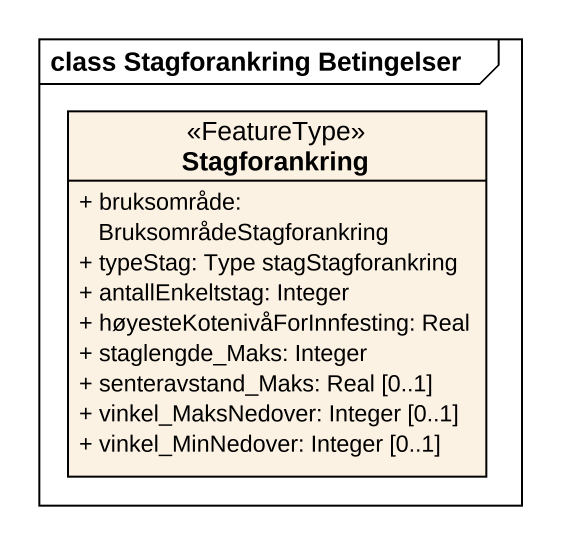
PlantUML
@startuml
mainframe class Stagforankring Betingelser
hide circle
hide empty members
skinparam classAttributeIconSize 0
class Stagforankring <<FeatureType>> {
  + bruksområde: BruksområdeStagforankring
  + typeStag: Type stagStagforankring
  + antallEnkeltstag: Integer
  + høyesteKotenivåForInnfesting: Real
  + staglengde_Maks: Integer
  + senteravstand_Maks: Real [0..1]
  + vinkel_MaksNedover: Integer [0..1]
  + vinkel_MinNedover: Integer [0..1]
}
@enduml
